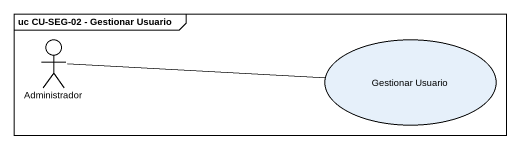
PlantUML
@startuml
mainframe uc CU-SEG-02 - Gestionar Usuario
actor Administrador
usecase "Gestionar Usuario" as Gestionar_Usuario
Administrador -right- Gestionar_Usuario
@enduml
